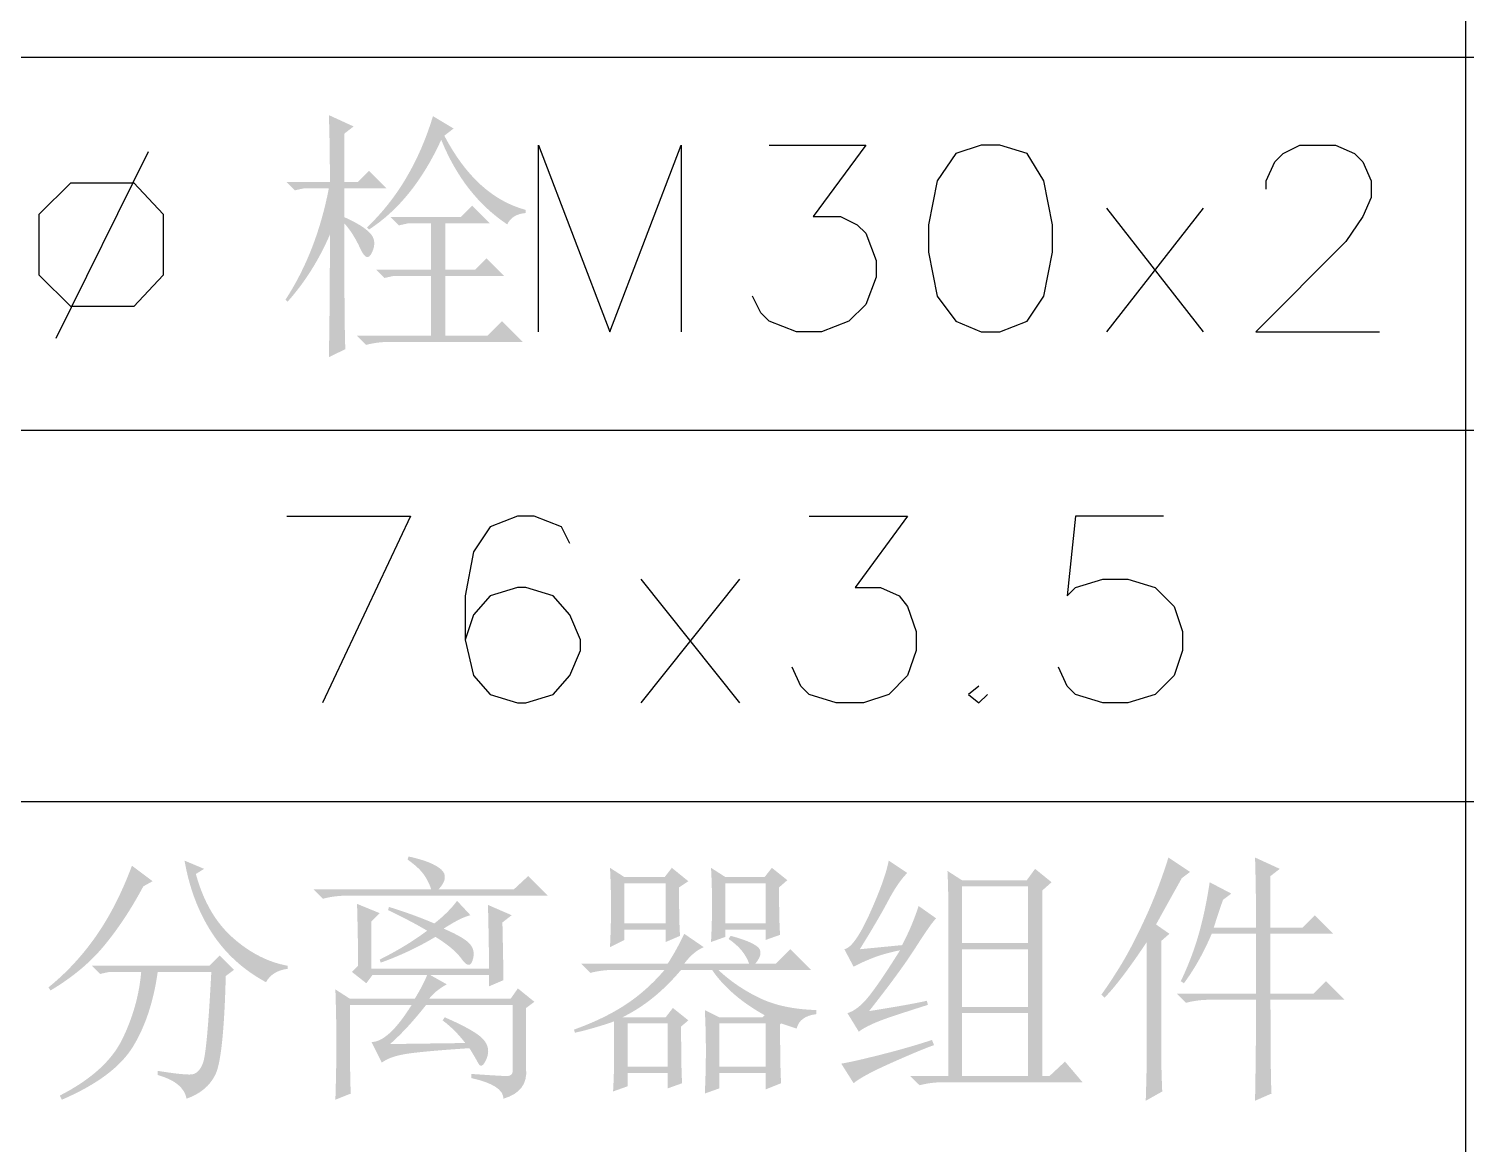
# Model space of a CAD drawing. Header units: millimetres. Extents: x 0 to 841, y 0 to 1189.
# Drawn here: x 707.77 to 736.78, y 125.86 to 148.38 of the extents above; entities that cross this region are included whole.
import ezdxf

# ---------------------------------------------------------------- set-up
doc = ezdxf.new("R2010")
doc.units = ezdxf.units.MM
doc.layers.add('C00-00-00', color=7, linetype='Continuous')

msp = doc.modelspace()

# ---------------------------------------------------------------- hatches: boundary and pattern name
at = {"layer": 'C00-00-00'}
h = msp.add_hatch(color=256, dxfattribs=at)
edge = h.paths.add_edge_path(flags=0)
edge.add_spline(control_points=[(715.928512, 146.617537), (715.928512, 146.617537), (716.344679, 146.367836), (716.344679, 146.367836), (716.344679, 146.367836), (716.157266, 146.222315), (716.157266, 146.222315), (716.587214, 145.403209), (717.135122, 144.903808), (717.80099, 144.724112), (717.80099, 144.724112), (717.80099, 144.661274), (717.80099, 144.661274), (717.620191, 144.647493), (717.495617, 144.571425), (717.426715, 144.432519), (716.843529, 144.820575), (716.399801, 145.389429), (716.094979, 146.139082), (715.720152, 145.319976), (715.234532, 144.716395), (714.638117, 144.328339), (714.638117, 144.328339), (714.596776, 144.370232), (714.596776, 144.370232), (715.206971, 144.952315), (715.650699, 145.701417), (715.928512, 146.617537), (715.928512, 146.617537), (715.928512, 146.617537), (715.928512, 146.617537)], knot_values=[0, 0, 0, 0, 1, 1, 1, 2, 2, 2, 3, 3, 3, 4, 4, 4, 5, 5, 5, 6, 6, 6, 7, 7, 7, 8, 8, 8, 9, 9, 9, 10, 10, 10, 10], degree=3, periodic=1)
edge = h.paths.add_edge_path(flags=0)
edge.add_spline(control_points=[(715.07523, 144.57804), (715.07523, 144.57804), (716.4902, 144.57804), (716.4902, 144.57804), (716.4902, 144.57804), (716.718954, 144.807346), (716.718954, 144.807346), (716.718954, 144.807346), (717.072835, 144.453465), (717.072835, 144.453465), (717.072835, 144.453465), (716.178212, 144.453465), (716.178212, 144.453465), (716.178212, 144.453465), (716.178212, 143.516951), (716.178212, 143.516951), (716.178212, 143.516951), (716.781242, 143.516951), (716.781242, 143.516951), (716.781242, 143.516951), (717.010547, 143.745705), (717.010547, 143.745705), (717.010547, 143.745705), (717.363876, 143.392376), (717.363876, 143.392376), (717.363876, 143.392376), (716.178212, 143.392376), (716.178212, 143.392376), (716.178212, 143.392376), (716.178212, 142.185214), (716.178212, 142.185214), (716.178212, 142.185214), (717.030942, 142.185214), (717.030942, 142.185214), (717.030942, 142.185214), (717.322535, 142.476807), (717.322535, 142.476807), (717.322535, 142.476807), (717.738703, 142.060089), (717.738703, 142.060089), (717.738703, 142.060089), (715.07523, 142.060089), (715.07523, 142.060089), (714.894432, 142.060089), (714.727965, 142.039694), (714.575829, 141.997801), (714.575829, 141.997801), (714.388416, 142.185214), (714.388416, 142.185214), (714.388416, 142.185214), (715.886619, 142.185214), (715.886619, 142.185214), (715.886619, 142.185214), (715.886619, 143.392376), (715.886619, 143.392376), (715.886619, 143.392376), (715.137518, 143.392376), (715.137518, 143.392376), (715.137518, 143.392376), (714.950105, 143.350484), (714.950105, 143.350484), (714.950105, 143.350484), (714.783637, 143.516951), (714.783637, 143.516951), (714.783637, 143.516951), (715.886619, 143.516951), (715.886619, 143.516951), (715.886619, 143.516951), (715.886619, 144.453465), (715.886619, 144.453465), (715.886619, 144.453465), (715.429111, 144.453465), (715.429111, 144.453465), (715.429111, 144.453465), (715.241697, 144.411573), (715.241697, 144.411573), (715.241697, 144.411573), (715.07523, 144.57804), (715.07523, 144.57804)], knot_values=[0, 0, 0, 0, 1, 1, 1, 2, 2, 2, 3, 3, 3, 4, 4, 4, 5, 5, 5, 6, 6, 6, 7, 7, 7, 8, 8, 8, 9, 9, 9, 10, 10, 10, 11, 11, 11, 12, 12, 12, 13, 13, 13, 14, 14, 14, 15, 15, 15, 16, 16, 16, 17, 17, 17, 18, 18, 18, 19, 19, 19, 20, 20, 20, 21, 21, 21, 22, 22, 22, 23, 23, 23, 24, 24, 24, 25, 25, 25, 26, 26, 26, 26], degree=3, periodic=1)
edge = h.paths.add_edge_path(flags=0)
edge.add_spline(control_points=[(714.138716, 144.453465), (714.138716, 143.052276), (714.14533, 142.206161), (714.159662, 141.914568), (714.159662, 141.914568), (713.826728, 141.748101), (713.826728, 141.748101), (713.840508, 142.386408), (713.847674, 143.211577), (713.847674, 144.224711), (713.625534, 143.710978), (713.341107, 143.260084), (712.994393, 142.872029), (712.994393, 142.872029), (712.9525, 142.91337), (712.9525, 142.91337), (713.368668, 143.551677), (713.660261, 144.300779), (713.826728, 145.160675), (713.826728, 145.160675), (713.327327, 145.160675), (713.327327, 145.160675), (713.327327, 145.160675), (713.139914, 145.119333), (713.139914, 145.119333), (713.139914, 145.119333), (712.973447, 145.2858), (712.973447, 145.2858), (712.973447, 145.2858), (713.847674, 145.2858), (713.847674, 145.2858), (713.847674, 145.826543), (713.840508, 146.277437), (713.826728, 146.638483), (713.826728, 146.638483), (714.326129, 146.409177), (714.326129, 146.409177), (714.326129, 146.409177), (714.138716, 146.263656), (714.138716, 146.263656), (714.138716, 146.263656), (714.138716, 145.2858), (714.138716, 145.2858), (714.138716, 145.2858), (714.409362, 145.2858), (714.409362, 145.2858), (714.409362, 145.2858), (714.638117, 145.514555), (714.638117, 145.514555), (714.638117, 145.514555), (714.991997, 145.160675), (714.991997, 145.160675), (714.991997, 145.160675), (714.138716, 145.160675), (714.138716, 145.160675), (714.138716, 145.160675), (714.138716, 144.57804), (714.138716, 144.57804), (714.388416, 144.466695), (714.562049, 144.359208), (714.659063, 144.255579), (714.756077, 144.151399), (714.769857, 144.022966), (714.700404, 143.870831), (714.630951, 143.718144), (714.551576, 143.742398), (714.461177, 143.943591), (714.370777, 144.144234), (714.26329, 144.314559), (714.138716, 144.453465), (714.138716, 144.453465), (714.138716, 144.453465), (714.138716, 144.453465)], knot_values=[0, 0, 0, 0, 1, 1, 1, 2, 2, 2, 3, 3, 3, 4, 4, 4, 5, 5, 5, 6, 6, 6, 7, 7, 7, 8, 8, 8, 9, 9, 9, 10, 10, 10, 11, 11, 11, 12, 12, 12, 13, 13, 13, 14, 14, 14, 15, 15, 15, 16, 16, 16, 17, 17, 17, 18, 18, 18, 19, 19, 19, 20, 20, 20, 21, 21, 21, 22, 22, 22, 23, 23, 23, 24, 24, 24, 24], degree=3, periodic=1)
h = msp.add_hatch(color=256, dxfattribs=at)
edge = h.paths.add_edge_path(flags=0)
edge.add_spline(control_points=[(709.852739, 131.483476), (709.852739, 131.483476), (710.268907, 131.170937), (710.268907, 131.170937), (710.268907, 131.170937), (710.081493, 131.067308), (710.081493, 131.067308), (709.845573, 130.623029), (709.5854, 130.227807), (709.300973, 129.881093), (709.016545, 129.533827), (708.652192, 129.229005), (708.208464, 128.965524), (708.208464, 128.965524), (708.167123, 129.027812), (708.167123, 129.027812), (708.527617, 129.318853), (708.84622, 129.66226), (709.124032, 130.058033), (709.401294, 130.453254), (709.64438, 130.928402), (709.852739, 131.483476), (709.852739, 131.483476), (709.852739, 131.483476), (709.852739, 131.483476)], knot_values=[0, 0, 0, 0, 1, 1, 1, 2, 2, 2, 3, 3, 3, 4, 4, 4, 5, 5, 5, 6, 6, 6, 7, 7, 7, 8, 8, 8, 8], degree=3, periodic=1)
edge = h.paths.add_edge_path(flags=0)
edge.add_spline(control_points=[(711.30905, 131.420637), (711.30905, 131.420637), (711.142583, 131.317009), (711.142583, 131.317009), (711.294718, 130.761935), (711.544419, 130.331987), (711.891684, 130.026614), (712.238399, 129.72124), (712.606059, 129.534378), (712.994666, 129.464925), (712.994666, 129.464925), (712.994666, 129.402638), (712.994666, 129.402638), (712.786307, 129.374526), (712.640786, 129.284127), (712.557552, 129.131991), (712.099492, 129.381141), (711.735139, 129.714075), (711.465044, 130.130242), (711.194397, 130.54641), (711.010842, 131.03203), (710.913828, 131.587104), (710.913828, 131.587104), (711.30905, 131.420637), (711.30905, 131.420637)], knot_values=[0, 0, 0, 0, 1, 1, 1, 2, 2, 2, 3, 3, 3, 4, 4, 4, 5, 5, 5, 6, 6, 6, 7, 7, 7, 8, 8, 8, 8], degree=3, periodic=1)
edge = h.paths.add_edge_path(flags=0)
edge.add_spline(control_points=[(709.040799, 129.464925), (709.040799, 129.464925), (711.413229, 129.464925), (711.413229, 129.464925), (711.413229, 129.464925), (711.621038, 129.672734), (711.621038, 129.672734), (711.621038, 129.672734), (711.912631, 129.381692), (711.912631, 129.381692), (711.912631, 129.381692), (711.746163, 129.256566), (711.746163, 129.256566), (711.718052, 128.16075), (711.648598, 127.498189), (711.537804, 127.269435), (711.426459, 127.040681), (711.232431, 126.877521), (710.95517, 126.780507), (710.913277, 127.002647), (710.719249, 127.161948), (710.372535, 127.258962), (710.372535, 127.258962), (710.372535, 127.342195), (710.372535, 127.342195), (710.719249, 127.286523), (710.944696, 127.26282), (711.048876, 127.269435), (711.152505, 127.276601), (711.232431, 127.355976), (711.288104, 127.508662), (711.343225, 127.661349), (711.398898, 128.271544), (711.454571, 129.339799), (711.454571, 129.339799), (710.372535, 129.339799), (710.372535, 129.339799), (710.289302, 128.743385), (710.122835, 128.240125), (709.873134, 127.831123), (709.623433, 127.422122), (709.144979, 127.064934), (708.437769, 126.759561), (708.437769, 126.759561), (708.395877, 126.842794), (708.395877, 126.842794), (709.019853, 127.162499), (709.439879, 127.540082), (709.654853, 127.977195), (709.869827, 128.413758), (709.997709, 128.867959), (710.039601, 129.339799), (710.039601, 129.339799), (709.394679, 129.339799), (709.394679, 129.339799), (709.394679, 129.339799), (709.207266, 129.298458), (709.207266, 129.298458), (709.207266, 129.298458), (709.040799, 129.464925), (709.040799, 129.464925)], knot_values=[0, 0, 0, 0, 1, 1, 1, 2, 2, 2, 3, 3, 3, 4, 4, 4, 5, 5, 5, 6, 6, 6, 7, 7, 7, 8, 8, 8, 9, 9, 9, 10, 10, 10, 11, 11, 11, 12, 12, 12, 13, 13, 13, 14, 14, 14, 15, 15, 15, 16, 16, 16, 17, 17, 17, 18, 18, 18, 19, 19, 19, 20, 20, 20, 20], degree=3, periodic=1)
h = msp.add_hatch(color=256, dxfattribs=at)
edge = h.paths.add_edge_path(flags=0)
edge.add_spline(control_points=[(715.415493, 131.60805), (715.415493, 131.60805), (715.43644, 131.670338), (715.43644, 131.670338), (715.755042, 131.600885), (715.973874, 131.514344), (716.091835, 131.410164), (716.209795, 131.305984), (716.192156, 131.170937), (716.039469, 131.00447), (716.039469, 131.00447), (717.558618, 131.00447), (717.558618, 131.00447), (717.558618, 131.00447), (717.850211, 131.275116), (717.850211, 131.275116), (717.850211, 131.275116), (718.245433, 130.879895), (718.245433, 130.879895), (718.245433, 130.879895), (714.208332, 130.879895), (714.208332, 130.879895), (714.028085, 130.879895), (713.861617, 130.858949), (713.708931, 130.817608), (713.708931, 130.817608), (713.522069, 131.00447), (713.522069, 131.00447), (713.522069, 131.00447), (715.893948, 131.00447), (715.893948, 131.00447), (715.852056, 131.129044), (715.796934, 131.236531), (715.727481, 131.326931), (715.658028, 131.41733), (715.553848, 131.511036), (715.415493, 131.60805), (715.415493, 131.60805), (715.415493, 131.60805), (715.415493, 131.60805)], knot_values=[0, 0, 0, 0, 1, 1, 1, 2, 2, 2, 3, 3, 3, 4, 4, 4, 5, 5, 5, 6, 6, 6, 7, 7, 7, 8, 8, 8, 9, 9, 9, 10, 10, 10, 11, 11, 11, 12, 12, 12, 13, 13, 13, 13], degree=3, periodic=1)
edge = h.paths.add_edge_path(flags=0)
edge.add_spline(control_points=[(715.061613, 127.883489), (715.061613, 127.883489), (716.580762, 127.904435), (716.580762, 127.904435), (716.441856, 128.084131), (716.28917, 128.236818), (716.122703, 128.361944), (716.122703, 128.361944), (716.164595, 128.424231), (716.164595, 128.424231), (716.580211, 128.243984), (716.840385, 128.095155), (716.944565, 127.977195), (717.048744, 127.859235), (717.06969, 127.726944), (717.007403, 127.581423), (716.944565, 127.435902), (716.889443, 127.40779), (716.840936, 127.498189), (716.792429, 127.588589), (716.733449, 127.68891), (716.663996, 127.800255), (716.039469, 127.758363), (715.616136, 127.720329), (715.394547, 127.685602), (715.172407, 127.650876), (715.00594, 127.591896), (714.895146, 127.508662), (714.895146, 127.508662), (714.687338, 127.92483), (714.687338, 127.92483), (714.798132, 127.92483), (714.9194, 127.98381), (715.05114, 128.10177), (715.182881, 128.21973), (715.33226, 128.410451), (715.498727, 128.673931), (715.498727, 128.673931), (714.250224, 128.673931), (714.250224, 128.673931), (714.250224, 127.633237), (714.256839, 127.037373), (714.27117, 126.884687), (714.27117, 126.884687), (713.958631, 126.759561), (713.958631, 126.759561), (713.972412, 127.217621), (713.979578, 127.595203), (713.979578, 127.893411), (713.979578, 128.191618), (713.972412, 128.555971), (713.958631, 128.986471), (713.958631, 128.986471), (714.250224, 128.799057), (714.250224, 128.799057), (714.250224, 128.799057), (715.561014, 128.799057), (715.561014, 128.799057), (715.671808, 128.979305), (715.755042, 129.138606), (715.810715, 129.277512), (715.810715, 129.277512), (714.707733, 129.277512), (714.707733, 129.277512), (714.707733, 129.277512), (714.583158, 129.111045), (714.583158, 129.111045), (714.583158, 129.111045), (714.291565, 129.339799), (714.291565, 129.339799), (714.291565, 129.339799), (714.416691, 129.464925), (714.416691, 129.464925), (714.416691, 129.81164), (714.409525, 130.227807), (714.395745, 130.713428), (714.395745, 130.713428), (714.853805, 130.526015), (714.853805, 130.526015), (714.853805, 130.526015), (714.687338, 130.359548), (714.687338, 130.359548), (714.687338, 130.359548), (714.687338, 129.402638), (714.687338, 129.402638), (714.687338, 129.402638), (717.059217, 129.402638), (717.059217, 129.402638), (717.059217, 129.70746), (717.052052, 130.137408), (717.038271, 130.692482), (717.038271, 130.692482), (717.517277, 130.484674), (717.517277, 130.484674), (717.517277, 130.484674), (717.329864, 130.338602), (717.329864, 130.338602), (717.343644, 129.686514), (717.35081, 129.297907), (717.35081, 129.173332), (717.35081, 129.173332), (717.059217, 129.048758), (717.059217, 129.048758), (717.059217, 129.048758), (717.059217, 129.277512), (717.059217, 129.277512), (717.059217, 129.277512), (715.873002, 129.277512), (715.873002, 129.277512), (715.873002, 129.277512), (716.205936, 129.090099), (716.205936, 129.090099), (716.039469, 128.993085), (715.921509, 128.896071), (715.852607, 128.799057), (715.852607, 128.799057), (717.496331, 128.799057), (717.496331, 128.799057), (717.496331, 128.799057), (717.641852, 129.006865), (717.641852, 129.006865), (717.641852, 129.006865), (717.974786, 128.73677), (717.974786, 128.73677), (717.974786, 128.73677), (717.808319, 128.611644), (717.808319, 128.611644), (717.808319, 128.611644), (717.808319, 127.384088), (717.808319, 127.384088), (717.83588, 127.078714), (717.683744, 126.877521), (717.35081, 126.780507), (717.35081, 126.961306), (717.135285, 127.099661), (716.705337, 127.196674), (716.705337, 127.196674), (716.705337, 127.279908), (716.705337, 127.279908), (717.107724, 127.252347), (717.346952, 127.238016), (717.423019, 127.238016), (717.499087, 127.238016), (717.537672, 127.272742), (717.537672, 127.342195), (717.537672, 127.342195), (717.537672, 128.673931), (717.537672, 128.673931), (717.537672, 128.673931), (715.789769, 128.673931), (715.789769, 128.673931), (715.540068, 128.354778), (715.297533, 128.091297), (715.061613, 127.883489), (715.061613, 127.883489), (715.061613, 127.883489), (715.061613, 127.883489)], knot_values=[0, 0, 0, 0, 1, 1, 1, 2, 2, 2, 3, 3, 3, 4, 4, 4, 5, 5, 5, 6, 6, 6, 7, 7, 7, 8, 8, 8, 9, 9, 9, 10, 10, 10, 11, 11, 11, 12, 12, 12, 13, 13, 13, 14, 14, 14, 15, 15, 15, 16, 16, 16, 17, 17, 17, 18, 18, 18, 19, 19, 19, 20, 20, 20, 21, 21, 21, 22, 22, 22, 23, 23, 23, 24, 24, 24, 25, 25, 25, 26, 26, 26, 27, 27, 27, 28, 28, 28, 29, 29, 29, 30, 30, 30, 31, 31, 31, 32, 32, 32, 33, 33, 33, 34, 34, 34, 35, 35, 35, 36, 36, 36, 37, 37, 37, 38, 38, 38, 39, 39, 39, 40, 40, 40, 41, 41, 41, 42, 42, 42, 43, 43, 43, 44, 44, 44, 45, 45, 45, 46, 46, 46, 47, 47, 47, 48, 48, 48, 49, 49, 49, 50, 50, 50, 51, 51, 51, 52, 52, 52, 52], degree=3, periodic=1)
edge = h.paths.add_edge_path(flags=0)
edge.add_spline(control_points=[(715.956236, 130.318207), (716.150263, 130.470342), (716.30295, 130.623029), (716.414295, 130.775715), (716.414295, 130.775715), (716.684942, 130.484674), (716.684942, 130.484674), (716.559816, 130.456562), (716.379569, 130.366162), (716.143649, 130.214027), (716.43469, 130.088901), (716.614938, 129.981414), (716.684391, 129.891015), (716.753844, 129.800615), (716.767624, 129.693128), (716.726283, 129.568554), (716.684391, 129.443979), (716.611631, 129.454452), (716.508002, 129.599973), (716.403822, 129.745494), (716.226882, 129.894873), (715.977182, 130.04756), (715.629916, 129.839201), (715.262256, 129.666119), (714.8742, 129.527213), (714.8742, 129.527213), (714.853805, 129.5895), (714.853805, 129.5895), (715.2143, 129.769747), (715.532902, 129.963775), (715.810715, 130.172135), (715.602355, 130.296709), (715.338874, 130.435615), (715.020272, 130.588302), (715.020272, 130.588302), (715.040667, 130.651141), (715.040667, 130.651141), (715.359821, 130.553576), (715.665194, 130.442781), (715.956236, 130.318207), (715.956236, 130.318207), (715.956236, 130.318207), (715.956236, 130.318207)], knot_values=[0, 0, 0, 0, 1, 1, 1, 2, 2, 2, 3, 3, 3, 4, 4, 4, 5, 5, 5, 6, 6, 6, 7, 7, 7, 8, 8, 8, 9, 9, 9, 10, 10, 10, 11, 11, 11, 12, 12, 12, 13, 13, 13, 14, 14, 14, 14], degree=3, periodic=1)
h = msp.add_hatch(color=256, dxfattribs=at)
edge = h.paths.add_edge_path(flags=0)
edge.add_spline(control_points=[(719.792032, 131.129596), (719.792032, 131.129596), (719.792032, 130.318207), (719.792032, 130.318207), (719.792032, 130.318207), (720.624367, 130.318207), (720.624367, 130.318207), (720.624367, 130.318207), (720.624367, 131.129596), (720.624367, 131.129596), (720.624367, 131.129596), (719.792032, 131.129596), (719.792032, 131.129596)], knot_values=[0, 0, 0, 0, 1, 1, 1, 2, 2, 2, 3, 3, 3, 4, 4, 4, 4], degree=3, periodic=1)
edge = h.paths.add_edge_path(flags=0)
edge.add_spline(control_points=[(719.500991, 129.839201), (719.514771, 130.116462), (719.521937, 130.390416), (719.521937, 130.661063), (719.521937, 130.931709), (719.514771, 131.191883), (719.500991, 131.441583), (719.500991, 131.441583), (719.792032, 131.25417), (719.792032, 131.25417), (719.792032, 131.25417), (720.603973, 131.25417), (720.603973, 131.25417), (720.603973, 131.25417), (720.749493, 131.441583), (720.749493, 131.441583), (720.749493, 131.441583), (721.082427, 131.170937), (721.082427, 131.170937), (721.082427, 131.170937), (720.895014, 131.046362), (720.895014, 131.046362), (720.895014, 130.546961), (720.901629, 130.220642), (720.91596, 130.068506), (720.91596, 130.068506), (720.624367, 129.94338), (720.624367, 129.94338), (720.624367, 129.94338), (720.624367, 130.193081), (720.624367, 130.193081), (720.624367, 130.193081), (719.792032, 130.193081), (719.792032, 130.193081), (719.792032, 130.193081), (719.792032, 129.985273), (719.792032, 129.985273), (719.792032, 129.985273), (719.500991, 129.839201), (719.500991, 129.839201)], knot_values=[0, 0, 0, 0, 1, 1, 1, 2, 2, 2, 3, 3, 3, 4, 4, 4, 5, 5, 5, 6, 6, 6, 7, 7, 7, 8, 8, 8, 9, 9, 9, 10, 10, 10, 11, 11, 11, 12, 12, 12, 13, 13, 13, 13], degree=3, periodic=1)
edge = h.paths.add_edge_path(flags=0)
edge.add_spline(control_points=[(722.934511, 128.27871), (722.934511, 127.696076), (722.941125, 127.300854), (722.954906, 127.092495), (722.954906, 127.092495), (722.642918, 126.96792), (722.642918, 126.96792), (722.642918, 126.96792), (722.642918, 127.300854), (722.642918, 127.300854), (722.642918, 127.300854), (721.706403, 127.300854), (721.706403, 127.300854), (721.706403, 127.300854), (721.706403, 126.988315), (721.706403, 126.988315), (721.706403, 126.988315), (721.415361, 126.884687), (721.415361, 126.884687), (721.429142, 127.17628), (721.436308, 127.463463), (721.436308, 127.74789), (721.436308, 128.032317), (721.429142, 128.306271), (721.415361, 128.570303), (721.415361, 128.570303), (721.706403, 128.424231), (721.706403, 128.424231), (721.706403, 128.424231), (722.580631, 128.424231), (722.580631, 128.424231), (722.580631, 128.424231), (722.621972, 128.466123), (722.621972, 128.466123), (722.150131, 128.729604), (721.796802, 129.034426), (721.560882, 129.381692), (721.560882, 129.381692), (720.936907, 129.381692), (720.936907, 129.381692), (720.575861, 128.951744), (720.180639, 128.63259), (719.750691, 128.424231), (719.750691, 128.424231), (720.624367, 128.424231), (720.624367, 128.424231), (720.624367, 128.424231), (720.77044, 128.611644), (720.77044, 128.611644), (720.77044, 128.611644), (721.082427, 128.361944), (721.082427, 128.361944), (721.082427, 128.361944), (720.936907, 128.237369), (720.936907, 128.237369), (720.936907, 127.654183), (720.943521, 127.273293), (720.957302, 127.092495), (720.957302, 127.092495), (720.66626, 126.988315), (720.66626, 126.988315), (720.66626, 126.988315), (720.66626, 127.300854), (720.66626, 127.300854), (720.66626, 127.300854), (719.854871, 127.300854), (719.854871, 127.300854), (719.854871, 127.300854), (719.854871, 127.030207), (719.854871, 127.030207), (719.854871, 127.030207), (719.563278, 126.926028), (719.563278, 126.926028), (719.577058, 127.161948), (719.584224, 127.411648), (719.584224, 127.675129), (719.584224, 127.93861), (719.584224, 128.16075), (719.584224, 128.340997), (719.306412, 128.243984), (719.042931, 128.167365), (718.79323, 128.112243), (718.79323, 128.112243), (718.772835, 128.17453), (718.772835, 128.17453), (719.160891, 128.313437), (719.500991, 128.476045), (719.792032, 128.663458), (720.083074, 128.850872), (720.353721, 129.090099), (720.603973, 129.381692), (720.603973, 129.381692), (719.60517, 129.381692), (719.60517, 129.381692), (719.424372, 129.381692), (719.257905, 129.360746), (719.105769, 129.319405), (719.105769, 129.319405), (718.918356, 129.506267), (718.918356, 129.506267), (718.918356, 129.506267), (720.66626, 129.506267), (720.66626, 129.506267), (720.790835, 129.700294), (720.90218, 129.901488), (720.999194, 130.109847), (720.999194, 130.109847), (721.394415, 129.839201), (721.394415, 129.839201), (721.255509, 129.783528), (721.123769, 129.672734), (720.999194, 129.506267), (720.999194, 129.506267), (722.309984, 129.506267), (722.309984, 129.506267), (722.240531, 129.700294), (722.101624, 129.866761), (721.893816, 130.005668), (721.893816, 130.005668), (721.935709, 130.068506), (721.935709, 130.068506), (722.19919, 129.999053), (722.379437, 129.925741), (722.476451, 129.849674), (722.573465, 129.773606), (722.559684, 129.658953), (722.43511, 129.506267), (722.43511, 129.506267), (722.851277, 129.506267), (722.851277, 129.506267), (722.851277, 129.506267), (723.142319, 129.797859), (723.142319, 129.797859), (723.142319, 129.797859), (723.558486, 129.381692), (723.558486, 129.381692), (723.558486, 129.381692), (721.686008, 129.381692), (721.686008, 129.381692), (721.921377, 129.159552), (722.195331, 128.972139), (722.507319, 128.819452), (722.819307, 128.666766), (723.204606, 128.583532), (723.662666, 128.570303), (723.662666, 128.570303), (723.662666, 128.487069), (723.662666, 128.487069), (723.440526, 128.458957), (723.308786, 128.361944), (723.267445, 128.195477), (723.267445, 128.195477), (722.954906, 128.299656), (722.954906, 128.299656), (722.954906, 128.299656), (722.934511, 128.27871), (722.934511, 128.27871)], knot_values=[0, 0, 0, 0, 1, 1, 1, 2, 2, 2, 3, 3, 3, 4, 4, 4, 5, 5, 5, 6, 6, 6, 7, 7, 7, 8, 8, 8, 9, 9, 9, 10, 10, 10, 11, 11, 11, 12, 12, 12, 13, 13, 13, 14, 14, 14, 15, 15, 15, 16, 16, 16, 17, 17, 17, 18, 18, 18, 19, 19, 19, 20, 20, 20, 21, 21, 21, 22, 22, 22, 23, 23, 23, 24, 24, 24, 25, 25, 25, 26, 26, 26, 27, 27, 27, 28, 28, 28, 29, 29, 29, 30, 30, 30, 31, 31, 31, 32, 32, 32, 33, 33, 33, 34, 34, 34, 35, 35, 35, 36, 36, 36, 37, 37, 37, 38, 38, 38, 39, 39, 39, 40, 40, 40, 41, 41, 41, 42, 42, 42, 43, 43, 43, 44, 44, 44, 45, 45, 45, 46, 46, 46, 47, 47, 47, 48, 48, 48, 49, 49, 49, 50, 50, 50, 51, 51, 51, 52, 52, 52, 52], degree=3, periodic=1)
edge = h.paths.add_edge_path(flags=0)
edge.add_spline(control_points=[(719.854871, 128.299656), (719.854871, 128.299656), (719.854871, 127.425429), (719.854871, 127.425429), (719.854871, 127.425429), (720.66626, 127.425429), (720.66626, 127.425429), (720.66626, 127.425429), (720.66626, 128.299656), (720.66626, 128.299656), (720.66626, 128.299656), (719.854871, 128.299656), (719.854871, 128.299656)], knot_values=[0, 0, 0, 0, 1, 1, 1, 2, 2, 2, 3, 3, 3, 4, 4, 4, 4], degree=3, periodic=1)
edge = h.paths.add_edge_path(flags=0)
edge.add_spline(control_points=[(721.706403, 128.299656), (721.706403, 128.299656), (721.706403, 127.425429), (721.706403, 127.425429), (721.706403, 127.425429), (722.642918, 127.425429), (722.642918, 127.425429), (722.642918, 127.425429), (722.642918, 128.299656), (722.642918, 128.299656), (722.642918, 128.299656), (721.706403, 128.299656), (721.706403, 128.299656)], knot_values=[0, 0, 0, 0, 1, 1, 1, 2, 2, 2, 3, 3, 3, 4, 4, 4, 4], degree=3, periodic=1)
edge = h.paths.add_edge_path(flags=0)
edge.add_spline(control_points=[(721.831529, 131.129596), (721.831529, 131.129596), (721.831529, 130.318207), (721.831529, 130.318207), (721.831529, 130.318207), (722.642918, 130.318207), (722.642918, 130.318207), (722.642918, 130.318207), (722.642918, 131.129596), (722.642918, 131.129596), (722.642918, 131.129596), (721.831529, 131.129596), (721.831529, 131.129596)], knot_values=[0, 0, 0, 0, 1, 1, 1, 2, 2, 2, 3, 3, 3, 4, 4, 4, 4], degree=3, periodic=1)
edge = h.paths.add_edge_path(flags=0)
edge.add_spline(control_points=[(721.539936, 129.94338), (721.553716, 130.193081), (721.560882, 130.446089), (721.560882, 130.702955), (721.560882, 130.95927), (721.553716, 131.205663), (721.539936, 131.441583), (721.539936, 131.441583), (721.831529, 131.25417), (721.831529, 131.25417), (721.831529, 131.25417), (722.621972, 131.25417), (722.621972, 131.25417), (722.621972, 131.25417), (722.768044, 131.441583), (722.768044, 131.441583), (722.768044, 131.441583), (723.080032, 131.191883), (723.080032, 131.191883), (723.080032, 131.191883), (722.913565, 131.046362), (722.913565, 131.046362), (722.913565, 130.588302), (722.920179, 130.269148), (722.934511, 130.088901), (722.934511, 130.088901), (722.642918, 129.985273), (722.642918, 129.985273), (722.642918, 129.985273), (722.642918, 130.193081), (722.642918, 130.193081), (722.642918, 130.193081), (721.831529, 130.193081), (721.831529, 130.193081), (721.831529, 130.193081), (721.831529, 130.04756), (721.831529, 130.04756), (721.831529, 130.04756), (721.539936, 129.94338), (721.539936, 129.94338)], knot_values=[0, 0, 0, 0, 1, 1, 1, 2, 2, 2, 3, 3, 3, 4, 4, 4, 5, 5, 5, 6, 6, 6, 7, 7, 7, 8, 8, 8, 9, 9, 9, 10, 10, 10, 11, 11, 11, 12, 12, 12, 13, 13, 13, 13], degree=3, periodic=1)
h = msp.add_hatch(color=256, dxfattribs=at)
edge = h.paths.add_edge_path(flags=0)
edge.add_spline(control_points=[(724.730811, 128.549357), (725.257773, 128.632039), (725.64638, 128.701492), (725.89608, 128.757165), (725.89608, 128.757165), (725.917026, 128.673931), (725.917026, 128.673931), (725.736228, 128.618259), (725.489835, 128.538332), (725.177847, 128.434704), (724.865859, 128.330524), (724.647578, 128.230203), (724.523003, 128.133189), (724.523003, 128.133189), (724.293697, 128.507464), (724.293697, 128.507464), (724.432604, 128.549357), (724.574817, 128.660151), (724.720338, 128.840398), (724.865859, 129.020646), (725.077525, 129.332634), (725.355338, 129.776913), (725.146979, 129.735021), (724.962873, 129.683207), (724.803571, 129.620919), (724.643719, 129.558081), (724.515837, 129.499101), (724.418823, 129.443979), (724.418823, 129.443979), (724.23141, 129.797859), (724.23141, 129.797859), (724.370316, 129.82542), (724.543398, 130.071262), (724.751757, 130.536488), (724.959565, 131.001162), (725.08414, 131.351184), (725.126032, 131.587104), (725.126032, 131.587104), (725.500859, 131.337404), (725.500859, 131.337404), (725.375733, 131.212829), (725.2473, 131.025416), (725.115559, 130.775715), (724.983819, 130.526015), (724.793098, 130.200247), (724.543398, 129.797859), (724.543398, 129.797859), (725.396679, 129.881093), (725.396679, 129.881093), (725.535585, 130.144574), (725.64638, 130.408055), (725.729613, 130.671536), (725.729613, 130.671536), (726.083493, 130.421835), (726.083493, 130.421835), (726.01404, 130.352382), (725.875134, 130.155047), (725.667326, 129.828727), (725.458966, 129.502408), (725.146979, 129.076319), (724.730811, 128.549357), (724.730811, 128.549357), (724.730811, 128.549357), (724.730811, 128.549357)], knot_values=[0, 0, 0, 0, 1, 1, 1, 2, 2, 2, 3, 3, 3, 4, 4, 4, 5, 5, 5, 6, 6, 6, 7, 7, 7, 8, 8, 8, 9, 9, 9, 10, 10, 10, 11, 11, 11, 12, 12, 12, 13, 13, 13, 14, 14, 14, 15, 15, 15, 16, 16, 16, 17, 17, 17, 18, 18, 18, 19, 19, 19, 20, 20, 20, 21, 21, 21, 21], degree=3, periodic=1)
edge = h.paths.add_edge_path(flags=0)
edge.add_spline(control_points=[(724.169123, 127.488267), (724.33559, 127.515828), (724.609544, 127.578115), (724.990985, 127.675129), (725.372426, 127.772143), (725.708667, 127.869708), (726.00026, 127.966722), (726.00026, 127.966722), (726.041601, 127.862543), (726.041601, 127.862543), (725.847573, 127.793089), (725.55598, 127.671271), (725.167925, 127.498189), (724.779318, 127.324556), (724.529617, 127.189509), (724.418823, 127.092495), (724.418823, 127.092495), (724.169123, 127.488267), (724.169123, 127.488267)], knot_values=[0, 0, 0, 0, 1, 1, 1, 2, 2, 2, 3, 3, 3, 4, 4, 4, 5, 5, 5, 6, 6, 6, 6], degree=3, periodic=1)
edge = h.paths.add_edge_path(flags=0)
edge.add_spline(control_points=[(726.603841, 131.067308), (726.603841, 131.067308), (726.603841, 129.922434), (726.603841, 129.922434), (726.603841, 129.922434), (727.935577, 129.922434), (727.935577, 129.922434), (727.935577, 129.922434), (727.935577, 131.067308), (727.935577, 131.067308), (727.935577, 131.067308), (726.603841, 131.067308), (726.603841, 131.067308)], knot_values=[0, 0, 0, 0, 1, 1, 1, 2, 2, 2, 3, 3, 3, 4, 4, 4, 4], degree=3, periodic=1)
edge = h.paths.add_edge_path(flags=0)
edge.add_spline(control_points=[(726.603841, 129.797859), (726.603841, 129.797859), (726.603841, 128.63259), (726.603841, 128.63259), (726.603841, 128.63259), (727.935577, 128.63259), (727.935577, 128.63259), (727.935577, 128.63259), (727.935577, 129.797859), (727.935577, 129.797859), (727.935577, 129.797859), (726.603841, 129.797859), (726.603841, 129.797859)], knot_values=[0, 0, 0, 0, 1, 1, 1, 2, 2, 2, 3, 3, 3, 4, 4, 4, 4], degree=3, periodic=1)
edge = h.paths.add_edge_path(flags=0)
edge.add_spline(control_points=[(726.603841, 128.507464), (726.603841, 128.507464), (726.603841, 127.238016), (726.603841, 127.238016), (726.603841, 127.238016), (727.935577, 127.238016), (727.935577, 127.238016), (727.935577, 127.238016), (727.935577, 128.507464), (727.935577, 128.507464), (727.935577, 128.507464), (726.603841, 128.507464), (726.603841, 128.507464)], knot_values=[0, 0, 0, 0, 1, 1, 1, 2, 2, 2, 3, 3, 3, 4, 4, 4, 4], degree=3, periodic=1)
edge = h.paths.add_edge_path(flags=0)
edge.add_spline(control_points=[(726.333194, 130.172135), (726.333194, 130.740989), (726.326028, 131.143376), (726.312248, 131.379296), (726.312248, 131.379296), (726.603841, 131.191883), (726.603841, 131.191883), (726.603841, 131.191883), (727.914631, 131.191883), (727.914631, 131.191883), (727.914631, 131.191883), (728.081098, 131.420637), (728.081098, 131.420637), (728.081098, 131.420637), (728.414032, 131.150542), (728.414032, 131.150542), (728.414032, 131.150542), (728.226618, 130.984075), (728.226618, 130.984075), (728.226618, 130.984075), (728.226618, 127.238016), (728.226618, 127.238016), (728.226618, 127.238016), (728.372139, 127.238016), (728.372139, 127.238016), (728.372139, 127.238016), (728.684678, 127.529609), (728.684678, 127.529609), (728.684678, 127.529609), (729.038007, 127.113441), (729.038007, 127.113441), (729.038007, 127.113441), (726.24996, 127.113441), (726.24996, 127.113441), (726.069162, 127.113441), (725.902695, 127.093046), (725.750559, 127.051154), (725.750559, 127.051154), (725.563146, 127.238016), (725.563146, 127.238016), (725.563146, 127.238016), (726.333194, 127.238016), (726.333194, 127.238016), (726.333194, 127.238016), (726.333194, 130.172135), (726.333194, 130.172135)], knot_values=[0, 0, 0, 0, 1, 1, 1, 2, 2, 2, 3, 3, 3, 4, 4, 4, 5, 5, 5, 6, 6, 6, 7, 7, 7, 8, 8, 8, 9, 9, 9, 10, 10, 10, 11, 11, 11, 12, 12, 12, 13, 13, 13, 14, 14, 14, 15, 15, 15, 15], degree=3, periodic=1)
h = msp.add_hatch(color=256, dxfattribs=at)
edge = h.paths.add_edge_path(flags=0)
edge.add_spline(control_points=[(732.54087, 130.234973), (732.54087, 130.761935), (732.533704, 131.233224), (732.520475, 131.649943), (732.520475, 131.649943), (733.019876, 131.420637), (733.019876, 131.420637), (733.019876, 131.420637), (732.832463, 131.275116), (732.832463, 131.275116), (732.832463, 131.275116), (732.832463, 130.234973), (732.832463, 130.234973), (732.832463, 130.234973), (733.477385, 130.234973), (733.477385, 130.234973), (733.477385, 130.234973), (733.727085, 130.484674), (733.727085, 130.484674), (733.727085, 130.484674), (734.101912, 130.109847), (734.101912, 130.109847), (734.101912, 130.109847), (732.832463, 130.109847), (732.832463, 130.109847), (732.832463, 130.109847), (732.832463, 128.903237), (732.832463, 128.903237), (732.832463, 128.903237), (733.706139, 128.903237), (733.706139, 128.903237), (733.706139, 128.903237), (733.95584, 129.152938), (733.95584, 129.152938), (733.95584, 129.152938), (734.330666, 128.778111), (734.330666, 128.778111), (734.330666, 128.778111), (732.832463, 128.778111), (732.832463, 128.778111), (732.832463, 127.723636), (732.839078, 127.093046), (732.853409, 126.884687), (732.853409, 126.884687), (732.520475, 126.738615), (732.520475, 126.738615), (732.533704, 127.418263), (732.54087, 128.097911), (732.54087, 128.778111), (732.54087, 128.778111), (731.625302, 128.778111), (731.625302, 128.778111), (731.445054, 128.778111), (731.278587, 128.757165), (731.1259, 128.715824), (731.1259, 128.715824), (730.939038, 128.903237), (730.939038, 128.903237), (730.939038, 128.903237), (732.54087, 128.903237), (732.54087, 128.903237), (732.54087, 128.903237), (732.54087, 130.109847), (732.54087, 130.109847), (732.54087, 130.109847), (731.646248, 130.109847), (731.646248, 130.109847), (731.479781, 129.72124), (731.292367, 129.388306), (731.084559, 129.111045), (731.084559, 129.111045), (731.022272, 129.152938), (731.022272, 129.152938), (731.174407, 129.47154), (731.295675, 129.790694), (731.386074, 130.109847), (731.476473, 130.42845), (731.549234, 130.775715), (731.604907, 131.150542), (731.604907, 131.150542), (732.041469, 130.921236), (732.041469, 130.921236), (732.041469, 130.921236), (731.875002, 130.796661), (731.875002, 130.796661), (731.819329, 130.643975), (731.757042, 130.456562), (731.68814, 130.234973), (731.68814, 130.234973), (732.54087, 130.234973), (732.54087, 130.234973)], knot_values=[0, 0, 0, 0, 1, 1, 1, 2, 2, 2, 3, 3, 3, 4, 4, 4, 5, 5, 5, 6, 6, 6, 7, 7, 7, 8, 8, 8, 9, 9, 9, 10, 10, 10, 11, 11, 11, 12, 12, 12, 13, 13, 13, 14, 14, 14, 15, 15, 15, 16, 16, 16, 17, 17, 17, 18, 18, 18, 19, 19, 19, 20, 20, 20, 21, 21, 21, 22, 22, 22, 23, 23, 23, 24, 24, 24, 25, 25, 25, 26, 26, 26, 27, 27, 27, 28, 28, 28, 29, 29, 29, 30, 30, 30, 30], degree=3, periodic=1)
edge = h.paths.add_edge_path(flags=0)
edge.add_spline(control_points=[(730.314512, 126.738615), (730.328292, 127.169114), (730.335458, 127.502048), (730.335458, 127.737968), (730.335458, 127.737968), (730.335458, 129.94338), (730.335458, 129.94338), (729.974412, 129.402087), (729.689985, 129.027812), (729.482177, 128.820003), (729.482177, 128.820003), (729.419889, 128.882291), (729.419889, 128.882291), (729.530683, 129.034426), (729.659117, 129.229005), (729.804637, 129.464925), (729.950158, 129.700846), (730.113318, 130.012833), (730.293565, 130.40144), (730.473813, 130.789496), (730.633665, 131.205663), (730.772571, 131.649943), (730.772571, 131.649943), (731.209134, 131.35835), (731.209134, 131.35835), (731.209134, 131.35835), (731.042667, 131.233775), (731.042667, 131.233775), (730.779186, 130.761935), (730.605553, 130.449396), (730.522871, 130.29726), (730.522871, 130.29726), (730.792966, 130.109847), (730.792966, 130.109847), (730.792966, 130.109847), (730.626499, 129.964326), (730.626499, 129.964326), (730.626499, 129.964326), (730.626499, 127.800255), (730.626499, 127.800255), (730.626499, 127.550003), (730.633114, 127.258962), (730.647446, 126.926028), (730.647446, 126.926028), (730.314512, 126.738615), (730.314512, 126.738615)], knot_values=[0, 0, 0, 0, 1, 1, 1, 2, 2, 2, 3, 3, 3, 4, 4, 4, 5, 5, 5, 6, 6, 6, 7, 7, 7, 8, 8, 8, 9, 9, 9, 10, 10, 10, 11, 11, 11, 12, 12, 12, 13, 13, 13, 14, 14, 14, 15, 15, 15, 15], degree=3, periodic=1)

# ---------------------------------------------------------------- linework, layer by layer
at = {"layer": 'C00-00-00', "lineweight": 25}
for points in [[(685.165, 290.473694), (736.769333, 290.473694), (736.769333, 12.640028)], [(718.058, 142.264694), (718.058, 146.032361), (719.497333, 142.264694), (720.936667, 146.032361), (720.936667, 142.264694)], [(722.714667, 146.032361), (724.662, 146.032361), (723.603667, 144.593028), (724.154, 144.593028), (724.492667, 144.423694), (724.662, 144.254361), (724.873667, 143.704028), (724.873667, 143.365361), (724.662, 142.815028), (724.323333, 142.476361), (723.773, 142.264694), (723.265, 142.264694), (722.714667, 142.476361), (722.545333, 142.645694), (722.376, 142.984361)], [(732.747667, 145.143361), (732.747667, 145.312694), (732.917, 145.693694), (733.086333, 145.863028), (733.425, 146.032361), (734.144667, 146.032361), (734.525667, 145.863028), (734.695, 145.693694), (734.864333, 145.312694), (734.864333, 144.974028), (734.695, 144.593028), (734.356333, 144.085028), (732.536, 142.264694), (735.033667, 142.264694)], [(708.321333, 142.137694), (710.184, 145.905361)], [(712.978, 138.539361), (715.475667, 138.539361), (713.697667, 134.771694)], [(718.693, 137.989028), (718.523667, 138.327694), (717.973333, 138.539361), (717.634667, 138.539361), (717.084333, 138.327694), (716.745667, 137.819694), (716.576333, 136.930694), (716.576333, 136.041694), (716.745667, 135.322028), (717.084333, 134.941028), (717.634667, 134.771694), (717.804, 134.771694), (718.354333, 134.941028), (718.693, 135.322028), (718.904667, 135.830028), (718.904667, 136.041694), (718.693, 136.549694), (718.354333, 136.930694), (717.804, 137.100028), (717.634667, 137.100028), (717.084333, 136.930694), (716.745667, 136.549694), (716.576333, 136.041694)], [(723.519, 138.539361), (725.508667, 138.539361), (724.450333, 137.100028), (724.958333, 137.100028), (725.339333, 136.930694), (725.508667, 136.719028), (725.678, 136.211028), (725.678, 135.830028), (725.508667, 135.322028), (725.127667, 134.941028), (724.619667, 134.771694), (724.069333, 134.771694), (723.519, 134.941028), (723.349667, 135.110361), (723.180333, 135.491361)], [(730.673333, 138.539361), (728.895333, 138.539361), (728.726, 136.930694), (728.895333, 137.100028), (729.445667, 137.269361), (729.953667, 137.269361), (730.504, 137.100028), (730.885, 136.719028), (731.054333, 136.211028), (731.054333, 135.830028), (730.885, 135.322028), (730.504, 134.941028), (729.953667, 134.771694), (729.445667, 134.771694), (728.895333, 134.941028), (728.726, 135.110361), (728.556667, 135.491361)], [(726.948, 135.110361), (726.736333, 134.941028), (726.948, 134.771694), (727.117333, 134.941028)]]:
    msp.add_lwpolyline(points, dxfattribs=at)
for points in [[(726.990333, 146.032361), (726.482333, 145.863028), (726.101333, 145.312694), (725.932, 144.423694), (725.932, 143.873361), (726.101333, 142.984361), (726.482333, 142.476361), (726.990333, 142.264694), (727.371333, 142.264694), (727.921667, 142.476361), (728.260333, 142.984361), (728.429667, 143.873361), (728.429667, 144.423694), (728.260333, 145.312694), (727.921667, 145.863028), (727.371333, 146.032361)], [(708.617667, 142.772694), (707.982667, 143.407694), (707.982667, 144.635361), (708.617667, 145.270361), (709.887667, 145.270361), (710.480333, 144.635361), (710.480333, 143.407694), (709.887667, 142.772694)]]:
    msp.add_lwpolyline(points, close=True, dxfattribs=at)
for points in [[(673.904333, 147.810361), (673.904333, 147.810361), (795.909, 147.810361), (795.909, 147.810361)], [(729.530333, 142.264694), (729.530333, 142.264694), (731.477667, 144.762361), (731.477667, 144.762361)], [(731.477667, 142.264694), (731.477667, 142.264694), (729.530333, 144.762361), (729.530333, 144.762361)], [(673.904333, 140.275028), (673.904333, 140.275028), (795.909, 140.275028), (795.909, 140.275028)], [(720.132333, 134.771694), (720.132333, 134.771694), (722.122, 137.269361), (722.122, 137.269361)], [(722.122, 134.771694), (722.122, 134.771694), (720.132333, 137.269361), (720.132333, 137.269361)], [(673.904333, 132.782028), (673.904333, 132.782028), (795.909, 132.782028), (795.909, 132.782028)]]:
    msp.add_open_spline(points, degree=3, dxfattribs=at)

doc.saveas('drawing.dxf')
